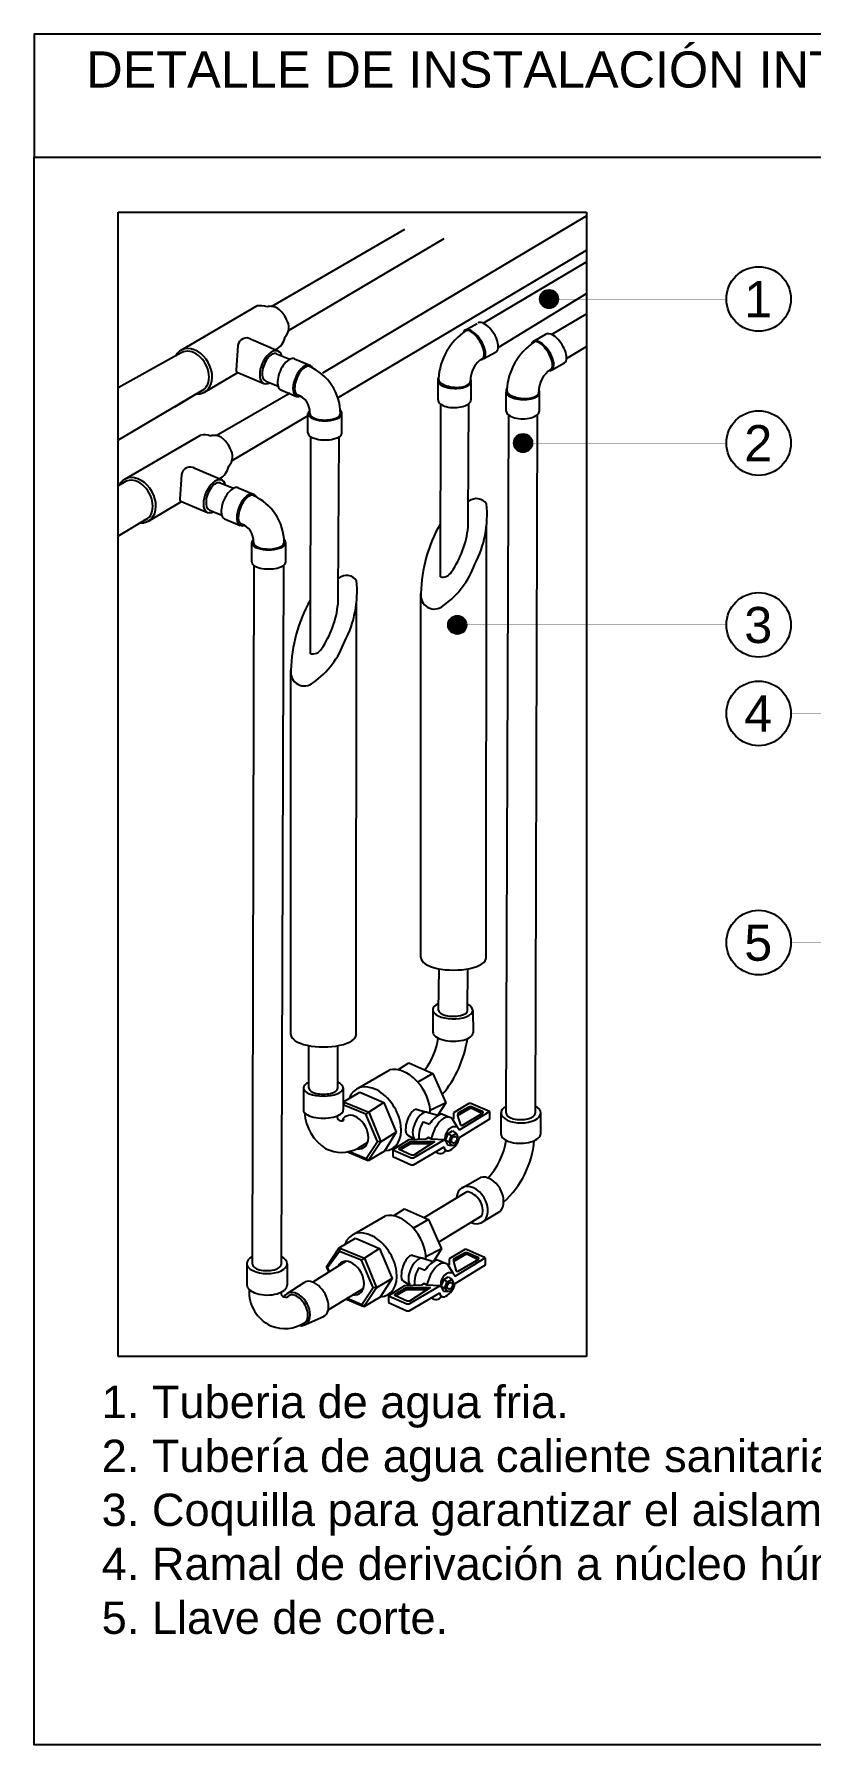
# Model space of a CAD drawing. Header units: millimetres. Extents: x 441156 to 441876, y 4514765 to 4515211.
# Drawn here: x 441388.42 to 441391.19, y 4515063.73 to 4515069.83 of the extents above; entities that cross this region are included whole.
import ezdxf

# ---------------------------------------------------------------- set-up
doc = ezdxf.new("R2010")
doc.units = ezdxf.units.MM
doc.linetypes.add('CONTINUA', pattern=[0])
for name, color, linetype in [('01_textos', 7, 'Continuous'), ('CALEFAC_NOTAS', 7, 'Continuous'), ('INGIN FONTANERIA TEXTO', 7, 'Continuous'), ('INGIN SANEAMIENTO TEXTO', 7, 'Continuous')]:
    doc.layers.add(name, color=color, linetype=linetype)
doc.styles.add('Estilo1', font='swissel.ttf')

msp = doc.modelspace()

# ---------------------------------------------------------------- hatches: boundary and pattern name
at = {"layer": 'INGIN FONTANERIA TEXTO'}
h = msp.add_hatch(color=256, dxfattribs=at)
h.dxf.hatch_style = 1
edge = h.paths.add_edge_path()
edge.add_arc((441390.2572364, 4515068.88602679), 0.03267041, 0, 360)
h = msp.add_hatch(color=256, dxfattribs=at)
h.dxf.hatch_style = 1
edge = h.paths.add_edge_path()
edge.add_arc((441390.16445579, 4515068.37225597), 0.03267041, 0, 360)
h = msp.add_hatch(color=256, dxfattribs=at)
h.dxf.hatch_style = 1
edge = h.paths.add_edge_path()
edge.add_arc((441389.92950237, 4515067.72385662), 0.03267041, 0, 360)

# ---------------------------------------------------------------- linework, layer by layer
at = {"layer": 'CALEFAC_NOTAS', "linetype": 'CONTINUA'}
for points in [[(441388.41910522, 4515069.39194041), (441393.70981074, 4515069.39194041), (441393.70981074, 4515069.83057425), (441388.41910522, 4515069.83057425)], [(441388.41910522, 4515069.39194041), (441393.70981074, 4515069.39194041), (441393.70981074, 4515063.72944925), (441388.41910522, 4515063.72944925)]]:
    msp.add_lwpolyline(points, close=True, dxfattribs=at)
at = {"layer": 'INGIN FONTANERIA TEXTO', "color": 0}
for p, q in [((441388.71895881, 4515065.11489542), (441388.71895881, 4515069.19536375)), ((441388.71895881, 4515069.19536375), (441390.3907901, 4515069.19536375)), ((441390.3907901, 4515069.19536375), (441390.3907901, 4515065.11489542)), ((441389.57531315, 4515066.07123357), (441389.68908703, 4515066.13696983)), ((441389.71783064, 4515066.13705254), (441389.75722518, 4515066.16160924)), ((441389.75722518, 4515066.16160924), (441389.84277193, 4515066.12426685)), ((441389.84277193, 4515066.12426685), (441389.78874255, 4515066.09270558)), ((441389.84277193, 4515066.12426685), (441389.88850739, 4515066.01962542)), ((441389.52329092, 4515066.022935), (441389.58170372, 4515066.05699214)), ((441389.58170372, 4515066.05699214), (441389.66710893, 4515066.01992961)), ((441389.52251962, 4515066.02174949), (441389.52329092, 4515066.022935)), ((441389.52448384, 4515066.01030503), (441389.52251962, 4515066.00757136)), ((441389.52329092, 4515066.022935), (441389.52448384, 4515066.01030503)), ((441389.52329092, 4515066.022935), (441389.61344761, 4515065.98604282)), ((441389.60295393, 4515065.97875442), (441389.52448384, 4515066.01030503)), ((441389.66710893, 4515066.01992961), (441389.61344761, 4515065.98604282)), ((441389.66710893, 4515066.01992961), (441389.71207607, 4515065.91393757)), ((441389.78591599, 4515065.99571607), (441389.8252218, 4515065.98510591)), ((441389.88850739, 4515066.01962542), (441389.832967, 4515065.99133025)), ((441389.88850739, 4515066.01962542), (441389.85967504, 4515065.97467827)), ((441389.97148632, 4515066.01682687), (441389.91614681, 4515065.98348762)), ((441389.93098758, 4515065.97408206), (441389.9760356, 4515066.00001123)), ((441389.97290165, 4515066.00514596), (441389.93211985, 4515065.98206401)), ((441389.97791597, 4515066.01686337), (441389.97148632, 4515066.01682687)), ((441389.98032204, 4515066.00514596), (441389.97290165, 4515066.00514596)), ((441389.9760356, 4515066.00001123), (441389.9814543, 4515066.00001123)), ((441390.04516449, 4515065.98768544), (441389.97791597, 4515066.01686337)), ((441390.02166997, 4515065.98747859), (441389.98032204, 4515066.00514596)), ((441389.9814543, 4515066.00001123), (441390.01935039, 4515065.98154133)), ((441389.61344761, 4515065.98604282), (441389.60295393, 4515065.97875442)), ((441389.64498931, 4515065.88130404), (441389.60295393, 4515065.97875442)), ((441389.61344761, 4515065.98604282), (441389.65639284, 4515065.88048881)), ((441389.80912745, 4515065.95169366), (441389.83094379, 4515065.94295731)), ((441389.82118471, 4515065.98619568), (441389.85967504, 4515065.97467827)), ((441389.85967504, 4515065.97467827), (441389.86051201, 4515065.97329751)), ((441389.87479888, 4515065.98021453), (441389.90909037, 4515065.96590542)), ((441389.90909037, 4515065.96590542), (441389.92932962, 4515065.93310155)), ((441389.91614681, 4515065.98348762), (441389.91642988, 4515065.96068552)), ((441389.92932962, 4515065.93310155), (441389.93768009, 4515065.92227238)), ((441389.93211985, 4515065.98206401), (441389.93098758, 4515065.97408206)), ((441389.93098758, 4515065.97408206), (441389.94123864, 4515065.93989108)), ((441390.04516449, 4515065.96098971), (441389.93648716, 4515065.89470058)), ((441389.93768009, 4515065.92227238), (441390.04516449, 4515065.98768544)), ((441389.94123864, 4515065.93989108), (441389.94809289, 4515065.9393192)), ((441389.94809289, 4515065.9393192), (441390.02166997, 4515065.98291574)), ((441390.02166997, 4515065.98291574), (441390.02166997, 4515065.98747859)), ((441390.04516449, 4515065.98768544), (441390.04516449, 4515065.96098971)), ((441389.60428838, 4515065.82064851), (441389.64498931, 4515065.88130404)), ((441389.65639284, 4515065.88048881), (441389.61174921, 4515065.81183917)), ((441389.65639284, 4515065.88048881), (441389.64498931, 4515065.88130404)), ((441389.71207607, 4515065.91393757), (441389.65639284, 4515065.88048881)), ((441389.71207607, 4515065.91393757), (441389.66971719, 4515065.84711306)), ((441389.75678036, 4515065.88742435), (441389.69986377, 4515065.85176109)), ((441389.72172055, 4515065.85636044), (441389.76359418, 4515065.88103636)), ((441389.73057649, 4515065.85488817), (441389.76387724, 4515065.87416166)), ((441389.7535251, 4515065.90336392), (441389.77786373, 4515065.88822264)), ((441389.81719484, 4515065.88971186), (441389.75678036, 4515065.88742435)), ((441389.76359418, 4515065.88103636), (441389.84986881, 4515065.88103636)), ((441389.76387724, 4515065.87416166), (441389.83981593, 4515065.87460176)), ((441389.77333975, 4515065.82306987), (441389.88327066, 4515065.88693765)), ((441389.84986881, 4515065.88103636), (441389.77422939, 4515065.83262144)), ((441389.82675845, 4515065.89527246), (441389.81719484, 4515065.88971186)), ((441389.83634227, 4515065.88971186), (441389.82675845, 4515065.89527246)), ((441389.88327066, 4515065.88693765), (441389.83634227, 4515065.88971186)), ((441389.89576602, 4515065.90907053), (441389.88664472, 4515065.88552119)), ((441389.88664472, 4515065.88552119), (441389.90065903, 4515065.88040364)), ((441389.88674932, 4515065.88579125), (441389.89534142, 4515065.86872273)), ((441389.89576602, 4515065.90907053), (441389.91212322, 4515065.91882895)), ((441389.90900949, 4515065.90175779), (441389.89576602, 4515065.90907053)), ((441389.90065903, 4515065.88040364), (441389.90900949, 4515065.90175779)), ((441389.90852423, 4515065.8665934), (441389.90065903, 4515065.88040364)), ((441389.90900949, 4515065.90175779), (441389.92613502, 4515065.9099831)), ((441389.91212322, 4515065.91882895), (441389.92613502, 4515065.9099831)), ((441389.93269996, 4515065.8820808), (441389.91893704, 4515065.8665934)), ((441389.92613502, 4515065.9099831), (441389.93064817, 4515065.90058647)), ((441389.93064817, 4515065.90058647), (441389.93269996, 4515065.8820808)), ((441389.61174921, 4515065.81183917), (441389.53484046, 4515065.84388226)), ((441389.54475914, 4515065.84573641), (441389.60428838, 4515065.82064851)), ((441389.61174921, 4515065.81183917), (441389.60428838, 4515065.82064851)), ((441389.66971719, 4515065.84711306), (441389.61174921, 4515065.81183917)), ((441389.69986377, 4515065.85176109), (441389.69976268, 4515065.82788824)), ((441389.69976268, 4515065.82788824), (441389.76515104, 4515065.79832095)), ((441389.69986377, 4515065.85176109), (441389.76500951, 4515065.82306987)), ((441389.72172055, 4515065.85229646), (441389.72172055, 4515065.85636044)), ((441389.76672813, 4515065.83262144), (441389.72172055, 4515065.85229646)), ((441389.7294939, 4515065.84889835), (441389.73057649, 4515065.85488817)), ((441389.76500951, 4515065.82306987), (441389.77333975, 4515065.82306987)), ((441389.77422939, 4515065.83262144), (441389.76672813, 4515065.83262144)), ((441389.7737037, 4515065.79832095), (441389.88230014, 4515065.86250509)), ((441389.89534142, 4515065.86872273), (441389.90852423, 4515065.8665934)), ((441389.91893704, 4515065.8665934), (441389.90852423, 4515065.8665934)), ((441389.76515104, 4515065.79832095), (441389.7737037, 4515065.79832095)), ((441389.70242513, 4515065.61614976), (441389.74181967, 4515065.64070645)), ((441389.74181967, 4515065.64070645), (441389.82736642, 4515065.60336406)), ((441389.55990764, 4515065.55033078), (441389.67368152, 4515065.61606705)), ((441389.82736642, 4515065.60336406), (441389.77333704, 4515065.57180279)), ((441389.82736642, 4515065.60336406), (441389.87310188, 4515065.49872263)), ((441389.50788541, 4515065.50203222), (441389.56629821, 4515065.53608936)), ((441389.56629821, 4515065.53608936), (441389.65170342, 4515065.49902682)), ((441389.46322156, 4515065.43338257), (441389.50788541, 4515065.50203222)), ((441389.50907834, 4515065.48940224), (441389.46671945, 4515065.43045018)), ((441389.50788541, 4515065.50203222), (441389.50907834, 4515065.48940224)), ((441389.50788541, 4515065.50203222), (441389.5980421, 4515065.46514003)), ((441389.58754842, 4515065.45785164), (441389.50907834, 4515065.48940224)), ((441389.5980421, 4515065.46514003), (441389.58754842, 4515065.45785164)), ((441389.6295838, 4515065.36040126), (441389.58754842, 4515065.45785164)), ((441389.65170342, 4515065.49902682), (441389.5980421, 4515065.46514003)), ((441389.5980421, 4515065.46514003), (441389.64098733, 4515065.35958603)), ((441389.65170342, 4515065.49902682), (441389.69667056, 4515065.39303478)), ((441389.77051048, 4515065.47481328), (441389.80981629, 4515065.46420313)), ((441389.8057792, 4515065.46529289), (441389.84426953, 4515065.45377549)), ((441389.87310188, 4515065.49872263), (441389.81756149, 4515065.47042747)), ((441389.87310188, 4515065.49872263), (441389.84426953, 4515065.45377549)), ((441389.84426953, 4515065.45377549), (441389.8451065, 4515065.45239473)), ((441389.85939337, 4515065.45931175), (441389.89368486, 4515065.44500264)), ((441389.89368486, 4515065.44500264), (441389.91392411, 4515065.41219877)), ((441389.95608081, 4515065.49592408), (441389.9007413, 4515065.46258483)), ((441389.9007413, 4515065.46258483), (441389.90102437, 4515065.43978274)), ((441389.91558208, 4515065.45317927), (441389.96063009, 4515065.47910845)), ((441389.91671434, 4515065.46116123), (441389.91558208, 4515065.45317927)), ((441389.91558208, 4515065.45317927), (441389.92583313, 4515065.41898829)), ((441389.95749614, 4515065.48424318), (441389.91671434, 4515065.46116123)), ((441389.92227458, 4515065.4013696), (441390.02975898, 4515065.46678266)), ((441389.93268738, 4515065.41841642), (441390.00626446, 4515065.46201296)), ((441389.96251046, 4515065.49596058), (441389.95608081, 4515065.49592408)), ((441389.96491653, 4515065.48424318), (441389.95749614, 4515065.48424318)), ((441389.96063009, 4515065.47910845), (441389.96604879, 4515065.47910845)), ((441390.02975898, 4515065.46678266), (441389.96251046, 4515065.49596058)), ((441390.00626446, 4515065.46657581), (441389.96491653, 4515065.48424318)), ((441389.96604879, 4515065.47910845), (441390.00394489, 4515065.46063854)), ((441390.00626446, 4515065.46201296), (441390.00626446, 4515065.46657581)), ((441390.02975898, 4515065.46678266), (441390.02975898, 4515065.44008693)), ((441389.46322156, 4515065.43338257), (441389.47067963, 4515065.4150915)), ((441389.46671945, 4515065.43045018), (441389.47246634, 4515065.41620288)), ((441389.69667056, 4515065.39303478), (441389.64098733, 4515065.35958603)), ((441389.69667056, 4515065.39303478), (441389.65431168, 4515065.32621028)), ((441389.73811959, 4515065.38246113), (441389.76245822, 4515065.36731986)), ((441389.79372194, 4515065.43079087), (441389.81553828, 4515065.42205453)), ((441389.88036051, 4515065.38816774), (441389.87123921, 4515065.36461841)), ((441389.88036051, 4515065.38816774), (441389.89671771, 4515065.39792616)), ((441389.89360398, 4515065.38085501), (441389.88036051, 4515065.38816774)), ((441389.88525352, 4515065.35950086), (441389.89360398, 4515065.38085501)), ((441389.89360398, 4515065.38085501), (441389.91072951, 4515065.38908031)), ((441389.89671771, 4515065.39792616), (441389.91072951, 4515065.38908031)), ((441389.91072951, 4515065.38908031), (441389.91524266, 4515065.37968369)), ((441389.91392411, 4515065.41219877), (441389.92227458, 4515065.4013696)), ((441390.02975898, 4515065.44008693), (441389.92108165, 4515065.3737978)), ((441389.92583313, 4515065.41898829), (441389.93268738, 4515065.41841642)), ((441389.53639425, 4515065.32186644), (441389.58888287, 4515065.29974573)), ((441389.58888287, 4515065.29974573), (441389.6295838, 4515065.36040126)), ((441389.64098733, 4515065.35958603), (441389.5963437, 4515065.29093638)), ((441389.65431168, 4515065.32621028), (441389.5963437, 4515065.29093638)), ((441389.64098733, 4515065.35958603), (441389.6295838, 4515065.36040126)), ((441389.68445826, 4515065.33085831), (441389.68435717, 4515065.30698546)), ((441389.74137485, 4515065.36652157), (441389.68445826, 4515065.33085831)), ((441389.68445826, 4515065.33085831), (441389.749604, 4515065.30216708)), ((441389.70631504, 4515065.33545766), (441389.74818867, 4515065.36013357)), ((441389.70631504, 4515065.33139368), (441389.70631504, 4515065.33545766)), ((441389.75132262, 4515065.31171866), (441389.70631504, 4515065.33139368)), ((441389.71408839, 4515065.32799557), (441389.71517098, 4515065.33398538)), ((441389.71517098, 4515065.33398538), (441389.74847173, 4515065.35325887)), ((441389.80178934, 4515065.36880908), (441389.74137485, 4515065.36652157)), ((441389.74818867, 4515065.36013357), (441389.8344633, 4515065.36013357)), ((441389.74847173, 4515065.35325887), (441389.82441042, 4515065.35369898)), ((441389.75793424, 4515065.30216708), (441389.86786515, 4515065.36603486)), ((441389.75829819, 4515065.27741817), (441389.86689463, 4515065.3416023)), ((441389.8344633, 4515065.36013357), (441389.75882388, 4515065.31171866)), ((441389.81135294, 4515065.37436967), (441389.80178934, 4515065.36880908)), ((441389.82093676, 4515065.36880908), (441389.81135294, 4515065.37436967)), ((441389.86786515, 4515065.36603486), (441389.82093676, 4515065.36880908)), ((441389.87123921, 4515065.36461841), (441389.88525352, 4515065.35950086)), ((441389.87134381, 4515065.36488847), (441389.87993591, 4515065.34781995)), ((441389.87993591, 4515065.34781995), (441389.89311873, 4515065.34569062)), ((441389.89311873, 4515065.34569062), (441389.88525352, 4515065.35950086)), ((441389.90353153, 4515065.34569062), (441389.89311873, 4515065.34569062)), ((441389.91729445, 4515065.36117802), (441389.90353153, 4515065.34569062)), ((441389.91524266, 4515065.37968369), (441389.91729445, 4515065.36117802)), ((441389.5963437, 4515065.29093638), (441389.53057984, 4515065.31833609)), ((441389.5963437, 4515065.29093638), (441389.58888287, 4515065.29974573)), ((441389.68435717, 4515065.30698546), (441389.74974553, 4515065.27741817)), ((441389.749604, 4515065.30216708), (441389.75793424, 4515065.30216708)), ((441389.74974553, 4515065.27741817), (441389.75829819, 4515065.27741817)), ((441389.75882388, 4515065.31171866), (441389.75132262, 4515065.31171866)), ((441390.3907901, 4515065.11489542), (441388.71895881, 4515065.11489542))]:
    msp.add_line(p, q, dxfattribs=at)
at = {"layer": 'INGIN FONTANERIA TEXTO', "color": 150}
for p, q in [((441389.98561068, 4515068.94139266), (441390.3907901, 4515069.18260191)), ((441389.50682488, 4515068.53616871), (441390.3907901, 4515069.06085995)), ((441389.44964622, 4515068.62232516), (441389.98561068, 4515068.94139266)), ((441390.2662599, 4515068.75971391), (441390.3907901, 4515068.83357208)), ((441390.2005694, 4515068.73468592), (441390.2462914, 4515068.76017041)), ((441390.31988485, 4515068.6736271), (441390.3907901, 4515068.71688471)), ((441390.26646324, 4515068.63249018), (441390.31218524, 4515068.65797467)), ((441390.10471095, 4515068.48608952), (441390.10471095, 4515068.55377792)), ((441389.06891807, 4515068.39940202), (441389.33273822, 4515068.55193618)), ((441390.22279012, 4515068.48728194), (441390.22279012, 4515068.55078469)), ((441389.12538031, 4515068.3103907), (441389.39732, 4515068.47089338)), ((441390.10382131, 4515065.98311512), (441390.11400612, 4515068.47133979)), ((441390.21485743, 4515068.47318612), (441390.20784826, 4515065.98260408)), ((441388.74235509, 4515068.24323335), (441389.01284238, 4515068.40096731)), ((441388.94547461, 4515068.26022511), (441388.93905898, 4515068.1724457)), ((441389.08971215, 4515068.23973048), (441388.99321746, 4515068.28181822)), ((441388.74492311, 4515068.23471489), (441388.71895881, 4515068.22028532)), ((441389.08330008, 4515068.23011944), (441389.13131842, 4515068.2112536)), ((441389.14752388, 4515068.21246666), (441389.20260807, 4515068.18963362)), ((441388.82672462, 4515068.09374014), (441388.94504245, 4515068.16340128)), ((441388.94504245, 4515068.16340128), (441389.03788095, 4515068.12493178)), ((441389.0448274, 4515068.13294098), (441389.08863203, 4515068.1154048)), ((441388.81782861, 4515068.09909876), (441388.71895881, 4515068.04058291)), ((441389.09909704, 4515068.10157045), (441389.15418123, 4515068.07873742)), ((441389.19570757, 4515067.94882916), (441389.19570757, 4515068.01719428)), ((441389.31711165, 4515067.94882916), (441389.31711165, 4515068.01719428)), ((441389.19831174, 4515065.44339652), (441389.20469249, 4515067.93540025)), ((441389.30886277, 4515067.93591999), (441389.30114576, 4515065.44301932)), ((441390.08637228, 4515065.9057413), (441390.08588702, 4515065.98363833)), ((441390.22746072, 4515065.90974444), (441390.22746072, 4515065.98311512)), ((441389.94686093, 4515065.71613346), (441390.01199187, 4515065.75323927)), ((441389.81197723, 4515065.61008167), (441389.96483565, 4515065.7028586)), ((441390.02247926, 4515065.59533413), (441390.08204891, 4515065.63178239)), ((441389.86311878, 4515065.52156368), (441390.01871938, 4515065.61700395)), ((441389.17835555, 4515065.44648709), (441389.17835555, 4515065.37015968)), ((441389.32207246, 4515065.44519732), (441389.32207246, 4515065.36886991)), ((441389.53302304, 4515065.45387089), (441389.41344803, 4515065.3794918)), ((441389.32224831, 4515065.33895252), (441389.38327549, 4515065.37875001)), ((441389.59427282, 4515065.35708672), (441389.46932724, 4515065.28107018)), ((441389.38766914, 4515065.22839213), (441389.45466891, 4515065.25809601))]:
    msp.add_line(p, q, dxfattribs=at)
at = {"layer": 'INGIN FONTANERIA TEXTO', "color": 10}
for p, q in [((441389.26629832, 4515068.85999313), (441389.74184456, 4515069.13494198)), ((441389.32711537, 4515068.77349966), (441389.88317411, 4515069.10169344)), ((441390.02237274, 4515068.7996888), (441390.3907901, 4515069.01819508)), ((441388.94333361, 4515068.70347652), (441389.2138209, 4515068.86121048)), ((441390.07605679, 4515068.71366282), (441390.3907901, 4515068.90567415)), ((441389.95522344, 4515068.77379561), (441390.00094544, 4515068.79928009)), ((441389.29069067, 4515068.69997365), (441389.19419599, 4515068.74206138)), ((441388.91993733, 4515068.68052849), (441388.71895881, 4515068.56883537)), ((441388.94590164, 4515068.69495806), (441388.91993733, 4515068.68052849)), ((441389.14645313, 4515068.72046827), (441389.14003751, 4515068.63268886)), ((441389.2842786, 4515068.69036261), (441389.33229695, 4515068.67149677)), ((441390.02262849, 4515068.67244218), (441390.06835049, 4515068.69792666)), ((441389.02770315, 4515068.55398331), (441389.14602097, 4515068.62364444)), ((441389.14602097, 4515068.62364444), (441389.23885948, 4515068.58517494)), ((441389.3485024, 4515068.67270983), (441389.40358659, 4515068.64987679)), ((441389.01880714, 4515068.55934193), (441388.91993733, 4515068.50082608)), ((441389.24580593, 4515068.59318415), (441389.28961056, 4515068.57564796)), ((441389.30007557, 4515068.56181362), (441389.35515976, 4515068.53898058)), ((441389.86087619, 4515068.52604151), (441389.86087619, 4515068.59372992)), ((441389.97895537, 4515068.52723394), (441389.97895537, 4515068.59073669)), ((441388.99284283, 4515068.54491235), (441388.71895881, 4515068.38281477)), ((441389.86934114, 4515067.89490193), (441389.87041275, 4515068.51009621)), ((441389.96809091, 4515068.10562057), (441389.97102268, 4515068.51313811)), ((441389.3966861, 4515068.40907233), (441389.3966861, 4515068.47743744)), ((441389.51809017, 4515068.40907233), (441389.51809017, 4515068.47743744)), ((441389.4051135, 4515067.62075194), (441389.40646237, 4515068.3951139)), ((441389.50386328, 4515067.83147059), (441389.5079164, 4515068.39485833)), ((441389.96809091, 4515068.07264635), (441389.96809091, 4515068.10562057)), ((441390.0329738, 4515066.53731318), (441390.03407143, 4515068.07844662)), ((441389.50386328, 4515067.79849637), (441389.50386328, 4515067.83147059)), ((441389.79972699, 4515066.53731318), (441389.79992918, 4515067.83609588)), ((441389.56874617, 4515066.2631632), (441389.5698438, 4515067.80429664)), ((441389.33549936, 4515066.2631632), (441389.33570155, 4515067.56194589)), ((441389.86291148, 4515066.34873959), (441389.8647312, 4515066.4970749)), ((441389.9666958, 4515066.34873959), (441389.96695865, 4515066.49780496)), ((441389.84182936, 4515066.35121249), (441389.84287442, 4515066.27159695)), ((441389.98481839, 4515066.34868163), (441389.98586345, 4515066.26906609)), ((441389.39997641, 4515066.07123294), (441389.39997641, 4515066.22173409)), ((441389.50272956, 4515066.07123294), (441389.50272956, 4515066.22282918)), ((441389.38013716, 4515066.07196903), (441389.38012132, 4515065.99329941)), ((441389.52251962, 4515066.07229755), (441389.52250378, 4515065.99362794)), ((441389.60967833, 4515065.8779895), (441389.57424538, 4515065.8564322))]:
    msp.add_line(p, q, dxfattribs=at)
at = {"layer": 'INGIN FONTANERIA TEXTO', "const_width": 0.00104436}
for points in [[(441390.2572364, 4515068.88602679), (441390.89051432, 4515068.88602679)], [(441390.16445579, 4515068.37225597), (441390.89051432, 4515068.37225597)], [(441389.92950237, 4515067.72385662), (441390.89051432, 4515067.72385662)], [(441392.57522995, 4515067.40802868), (441391.12069159, 4515067.40802868)], [(441392.57304052, 4515066.59071977), (441391.12069159, 4515066.59071977)]]:
    msp.add_lwpolyline(points, dxfattribs=at)
at = {"layer": 'INGIN FONTANERIA TEXTO'}
for centre, radius in [((441391.00560296, 4515068.88602679), 0.11508863), ((441390.2572364, 4515068.88602679), 0.03267041), ((441391.00560296, 4515068.37225597), 0.11508863), ((441390.16445579, 4515068.37225597), 0.03267041), ((441391.00560296, 4515067.72385662), 0.11508863), ((441389.92950237, 4515067.72385662), 0.03267041), ((441391.00560296, 4515067.40802868), 0.11508863), ((441391.00560296, 4515066.59071977), 0.11508863)]:
    msp.add_circle(centre, radius, dxfattribs=at)
at = {"layer": 'INGIN FONTANERIA TEXTO', "color": 10}
for centre, radius, start, end in [((441389.22528082, 4515068.79569621), 0.06650902, 68.608119274, 99.921931763), ((441389.26390585, 4515068.81647175), 0.04358709, 54.955788833, 109.244365105), ((441389.23535723, 4515068.77829932), 0.09124365, 22.611322835, 54.042667126), ((441389.27811784, 4515068.78490168), 0.0503067, 317.086535663, 34.478951918), ((441389.17712614, 4515068.71622639), 0.03096493, 56.546222327, 172.126299836), ((441389.25162215, 4515068.76192672), 0.06433577, 296.651849971, 349.903461209), ((441390.08401128, 4515068.58869848), 0.22179182, 123.967555919, 176.65674914), ((441390.07139003, 4515068.59585975), 0.09458069, 122.634912191, 181.732749014), ((441389.14702502, 4515068.63081012), 0.00723568, 164.950671476, 262.023675466), ((441389.32794794, 4515068.4761942), 0.18472056, 0.486525397, 66.272113644), ((441389.88173074, 4515068.5976418), 0.02121827, 151.791804149, 190.624055313), ((441389.966167, 4515068.59408109), 0.01321845, 345.344275758, 35.051253426), ((441389.33851514, 4515068.48272545), 0.06476469, 355.282373244, 73.377002267), ((441389.99850782, 4515068.13074958), 0.04335709, 34.76332211, 128.652703889), ((441389.65528391, 4515068.11722874), 0.3807677, 332.274223794, 5.764237679), ((441390.3366173, 4515067.82165481), 0.53688237, 150.648792666, 178.458671669), ((441389.63354641, 4515068.10582386), 0.33618562, 324.890957215, 354.336371665), ((441389.53428018, 4515067.8565996), 0.04335709, 34.76332211, 128.652703889), ((441389.87676478, 4515067.93089839), 0.03675399, 258.347121527, 329.910963755), ((441389.69767068, 4515068.04795544), 0.31378856, 305.52421567, 339.892475006), ((441389.19105627, 4515067.84307876), 0.3807677, 332.274223794, 5.764237679), ((441389.84776411, 4515067.82868553), 0.04840551, 171.19402097, 311.750183885), ((441389.87238966, 4515067.54750483), 0.53688237, 150.648792666, 178.458671669), ((441389.16931878, 4515067.83167388), 0.33618562, 324.890957215, 354.336371665), ((441389.41253714, 4515067.65674841), 0.03675399, 258.347121527, 329.910963755), ((441389.23344304, 4515067.77380546), 0.31378856, 305.52421567, 339.892475006), ((441389.38353648, 4515067.55453554), 0.04840551, 171.19402097, 311.750183885), ((441389.62738293, 4515066.28051557), 0.23590889, 322.428042039, 352.607592753), ((441389.57114366, 4515066.30578432), 0.39881224, 319.827890296, 351.652283791), ((441389.54893515, 4515065.99447726), 0.16474312, 183.902001654, 237.513532591), ((441389.515237, 4515065.96963275), 0.0147292, 167.640521267, 323.211097596), ((441389.51642918, 4515065.96982859), 0.12728494, 243.910024208, 297.015178638)]:
    msp.add_arc(centre, radius, start, end, dxfattribs=at)
at = {"layer": 'INGIN FONTANERIA TEXTO', "color": 150}
for centre, radius, start, end in [((441390.32784604, 4515068.54874649), 0.22179182, 123.967555919, 176.65674914), ((441390.31522479, 4515068.55590776), 0.09458069, 122.634912191, 181.732749014), ((441390.1255655, 4515068.55768981), 0.02121827, 151.791804149, 190.624055313), ((441390.21000176, 4515068.5541291), 0.01321845, 345.344275758, 35.051253426), ((441389.02430229, 4515068.33545304), 0.06650902, 68.608119274, 99.921931763), ((441389.06292732, 4515068.35622858), 0.04358709, 54.955788833, 109.244365105), ((441389.03437871, 4515068.31805615), 0.09124365, 22.611322835, 54.042667126), ((441389.07713931, 4515068.32465851), 0.0503067, 317.086535663, 34.478951918), ((441388.97614761, 4515068.25598323), 0.03096493, 56.546222327, 172.126299836), ((441389.05064362, 4515068.30168356), 0.06433577, 296.651849971, 349.903461209), ((441388.9460465, 4515068.17056695), 0.00723568, 164.950671476, 262.023675466), ((441389.12696941, 4515068.01595103), 0.18472056, 0.486525397, 66.272113644), ((441389.13753662, 4515068.02248228), 0.06476469, 355.282373244, 73.377002267), ((441389.85373113, 4515065.92223246), 0.25276917, 317.364818396, 351.549181373), ((441389.87356332, 4515065.91231537), 0.33192326, 311.834733187, 355.212690652), ((441389.94951502, 4515065.63340666), 0.07112168, 346.665901919, 77.560162606), ((441389.31980738, 4515065.34524462), 0.1334228, 176.564946161, 245.352339455), ((441389.31697705, 4515065.34303785), 0.01737456, 179.69739576, 319.150221772), ((441389.31411272, 4515065.34212253), 0.12826879, 247.082970951, 303.113218896)]:
    msp.add_arc(centre, radius, start, end, dxfattribs=at)
at = {"layer": 'INGIN FONTANERIA TEXTO', "color": 0}
for centre, radius, start, end in [((441389.8697268, 4515065.90379578), 0.07724304, 141.677068882, 191.170445829), ((441389.90432045, 4515065.90102569), 0.08451269, 110.445435736, 150.253882314), ((441389.97194929, 4515065.86236648), 0.13833666, 135.07042378, 168.59910472), ((441389.89672643, 4515065.93189568), 0.03618742, 70.021709545, 128.883166873), ((441389.9212319, 4515065.90379408), 0.03040561, 74.554396507, 154.427742127), ((441389.9230557, 4515065.89373295), 0.0373255, 141.597968917, 197.696455269), ((441389.87387265, 4515065.90661309), 0.06373763, 298.533822004, 349.228118395), ((441389.8689904, 4515065.86368774), 0.02495177, 228.777092207, 325.007755581), ((441389.89592591, 4515065.8614075), 0.0136699, 175.394628947, 307.876359034), ((441389.88891494, 4515065.38012291), 0.08451269, 110.445435736, 150.253882314), ((441389.88132092, 4515065.4109929), 0.03618742, 70.021709545, 128.883166873), ((441389.85432129, 4515065.382893), 0.07724304, 141.677068882, 191.170445829), ((441389.95654378, 4515065.3414637), 0.13833666, 135.07042378, 168.59910472), ((441389.90765019, 4515065.37283016), 0.0373255, 141.597968917, 197.696455269), ((441389.90582639, 4515065.3828913), 0.03040561, 74.554396507, 154.427742127), ((441389.85358489, 4515065.34278496), 0.02495177, 228.777092207, 325.007755581), ((441389.8805204, 4515065.34050472), 0.0136699, 175.394628947, 307.876359034), ((441389.85846714, 4515065.38571031), 0.06373763, 298.533822004, 349.228118395)]:
    msp.add_arc(centre, radius, start, end, dxfattribs=at)
at = {"layer": 'INGIN FONTANERIA TEXTO', "color": 10}
for centre, major_axis, ratio, start_param, end_param in [((441390.03540357, 4515068.74902453), (-0.03294692, 0.05109787), 0.47014816, 3.0811548711, 6.2831853072), ((441389.98968157, 4515068.72354005), (-0.03294692, 0.05109787), 0.47014816, 2.8067619661, 6.6508973377), ((441389.99023759, 4515068.72407542), (-0.03014658, 0.04856701), 0.4016729967, 3.1415923151, 6.2831853085), ((441390.03540357, 4515068.74902453), (-0.03294692, 0.05109787), 0.47014816, 1.4960764043, 1.5584569514), ((441388.98551838, 4515068.62872991), (-0.04218477, 0.0747466), 0.7366629267, 2.6907252794, 6.7323481373), ((441388.98235439, 4515068.62714999), (-0.03645275, 0.06780807), 0.7232337924, 3.1415926536, 6.3034091405), ((441389.26477508, 4515068.6425743), (0.0259156, 0.05739935), 0.5438159957, 5.7012270883, 10.0208201208), ((441389.26504226, 4515068.64177338), (0.01923634, 0.04858923), 0.519613651, 0, 3.1415926536), ((441389.32428899, 4515068.61726172), (0.02421342, 0.0554481), 0.489415508, 0, 3.1599705233), ((441389.37937318, 4515068.59442868), (0.02421342, 0.0554481), 0.489415508, 5.8701374536, 9.8845150852), ((441389.38075646, 4515068.59469308), (0.02152182, 0.05060667), 0.4681277046, 0, 3.2019887862), ((441389.91991578, 4515068.5922333), (-0.05903959, 0.00149662), 0.4234742666, 0, 3.1415926536), ((441389.91973915, 4515068.59755823), (0.05711343, -0.00455837), 0.4574920725, 3.1415926536, 6.3725796097), ((441389.37966042, 4515068.59504161), (0.02261785, 0.05025814), 0.4241529308, 3.1415926536, 3.2394989137), ((441389.91991578, 4515068.52663772), (-0.05903959, -0.00059621), 0.4702347687, 6.2736880225, 9.4247779608), ((441389.45738813, 4515068.47743744), (-0.06070204, 0), 0.4225359051, 5.8233185749, 9.8664649156), ((441389.45786113, 4515068.4775808), (-0.05480071, -0.00018193), 0.4209567559, 6.2204065885, 9.4247779608), ((441389.45738813, 4515068.40907233), (-0.06070204, 0), 0.4225359051, 0, 3.1415926536), ((441389.9163504, 4515066.53731318), (-0.11662341, 0), 0.3838730199, 6.283125547, 9.4247779608), ((441389.91332387, 4515066.34994706), (-0.07149452, 0.00126543), 0.4364058312, 5.4968442221, 10.1597329544), ((441389.91480364, 4515066.34873959), (-0.05189216, 0), 0.4061295348, 6.2732209475, 9.4247779608), ((441389.45212276, 4515066.2631632), (-0.11662341, 0), 0.3838730199, 6.283125547, 9.4247779608), ((441389.91436893, 4515066.27033152), (-0.07149452, 0.00126543), 0.4364058312, 0, 3.1685026259), ((441389.45132839, 4515066.07213329), (-0.07119123, -0.00016426), 0.4062856019, 5.5171639103, 10.1879264055), ((441389.45135298, 4515066.07123294), (-0.05137657, 0), 0.4146942519, 0, 3.1415926536), ((441389.45131255, 4515065.99346367), (-0.07119123, -0.00016426), 0.4062856019, 6.2811467636, 9.4247779608)]:
    msp.add_ellipse(centre, major_axis=major_axis, ratio=ratio, start_param=start_param, end_param=end_param, dxfattribs=at)
at = {"layer": 'INGIN FONTANERIA TEXTO', "color": 150}
for centre, major_axis, ratio, start_param, end_param in [((441390.23351632, 4515068.68358805), (-0.03294692, 0.05109787), 0.47014816, 2.8067619661, 6.6508973377), ((441390.23407235, 4515068.68412343), (-0.03014658, 0.04856701), 0.4016729967, 3.1415923151, 6.2831853085), ((441390.27923832, 4515068.70907254), (-0.03294692, 0.05109787), 0.47014816, 3.0811548711, 6.2831853072), ((441390.27923832, 4515068.70907254), (-0.03294692, 0.05109787), 0.47014816, 1.4960764043, 1.5584569514), ((441390.16375054, 4515068.55228131), (-0.05903959, 0.00149662), 0.4234742666, 0, 3.1415926536), ((441390.16357391, 4515068.55760624), (0.05711343, -0.00455837), 0.4574920725, 3.1415926536, 6.3725796097), ((441390.16375054, 4515068.48668573), (-0.05903959, -0.00059621), 0.4702347687, 6.2736880225, 9.4247779608), ((441388.78453986, 4515068.16848675), (-0.04218477, 0.0747466), 0.7366629267, 2.6907252794, 6.7323481373), ((441388.78137586, 4515068.16690683), (-0.03645275, 0.06780807), 0.7232337924, 3.1415926536, 6.3034091405), ((441389.06379655, 4515068.18233113), (0.0259156, 0.05739935), 0.5438159957, 5.7012270883, 10.0208201208), ((441389.06406374, 4515068.18153021), (0.01923634, 0.04858923), 0.519613651, 0, 3.1415926536), ((441389.12331046, 4515068.15701856), (0.02421342, 0.0554481), 0.489415508, 0, 3.1599705233), ((441389.17839465, 4515068.13418552), (0.02421342, 0.0554481), 0.489415508, 5.8701374536, 9.8845150852), ((441389.17977793, 4515068.13444991), (0.02152182, 0.05060667), 0.4681277046, 0, 3.2019887862), ((441389.1786819, 4515068.13479845), (0.02261785, 0.05025814), 0.4241529308, 3.1415926536, 3.2394989137), ((441389.25640961, 4515068.01719428), (-0.06070204, 0), 0.4225359051, 5.8233185749, 9.8664649156), ((441389.2568826, 4515068.01733763), (-0.05480071, -0.00018193), 0.4209567559, 6.2204065885, 9.4247779608), ((441389.25640961, 4515067.94882916), (-0.06070204, 0), 0.4225359051, 0, 3.1415926536), ((441390.15667387, 4515065.98337673), (-0.07078685, 0.0002616), 0.5103306938, 5.5551488595, 10.1879478034), ((441390.15583478, 4515065.9828596), (-0.05201347, 0.00025552), 0.4524849092, 0, 3.1434915222), ((441390.1569165, 4515065.90774287), (-0.07054422, -0.00200157), 0.4626499379, 6.2626999673, 9.4247779608), ((441390.03891712, 4515065.6878863), (-0.03592923, 0.06166544), 0.6983264008, 3.3236422763, 6.088613228), ((441389.98279015, 4515065.65446802), (-0.03592923, 0.06166544), 0.6983264008, 2.3772029824, 7.076715102), ((441389.250214, 4515065.4458422), (-0.07185846, 0.00064488), 0.4990888864, 5.5225348811, 10.2106024489), ((441389.24972875, 4515065.44320792), (-0.05141701, 0.0001886), 0.4343773618, 0, 3.1418412938), ((441389.4189722, 4515065.31842301), (-0.03569671, 0.060327), 0.6128800385, 2.997762995, 6.3366006946), ((441389.250214, 4515065.3695148), (-0.07185846, 0.00064488), 0.4990888864, 0, 3.1505505945), ((441389.35495873, 4515065.28367232), (-0.03271041, 0.0552802), 0.6688329449, 2.6374256201, 6.6656487975), ((441389.35715249, 4515065.28317953), (-0.02703285, 0.048494), 0.5872703973, 3.1415926536, 6.477566702)]:
    msp.add_ellipse(centre, major_axis=major_axis, ratio=ratio, start_param=start_param, end_param=end_param, dxfattribs=at)
at = {"layer": 'INGIN FONTANERIA TEXTO', "color": 0}
for centre, major_axis, ratio, start_param, end_param in [((441389.73776571, 4515066.02458447), (-0.06535804, 0.10534715), 0.660068223, 3.946017935, 6.0705049705), ((441389.63416201, 4515065.96243766), (-0.06535804, 0.10534715), 0.660068223, 2.779903047, 6.7762030955), ((441389.76972055, 4515065.94953999), (-0.01619545, -0.04617607), 0.4032257294, 3.1415926536, 6.2831853072), ((441389.8034459, 4515065.93548032), (0.0217759, 0.04962559), 0.5041141883, 6.2554852814, 9.2653473763), ((441389.56307188, 4515065.91488664), (-0.03163268, 0.05598317), 0.6749068266, 2.6420898798, 6.7353905116), ((441389.6187565, 4515065.44153487), (-0.06535804, 0.10534715), 0.660068223, 2.779903047, 6.7762030955), ((441389.7223602, 4515065.50368169), (-0.06535804, 0.10534715), 0.660068223, 3.946017935, 6.0705049705), ((441389.54766637, 4515065.39398386), (-0.03163268, 0.05598317), 0.6749068266, 2.6420898798, 6.7353905116), ((441389.75431504, 4515065.42863721), (-0.01619545, -0.04617607), 0.4032257294, 3.1415926536, 6.2831853072), ((441389.78804039, 4515065.41457754), (0.0217759, 0.04962559), 0.5041141883, 6.2554852814, 9.2653473763)]:
    msp.add_ellipse(centre, major_axis=major_axis, ratio=ratio, start_param=start_param, end_param=end_param, dxfattribs=at)
for centre in [(441389.91856299, 4515065.88743043), (441389.90315748, 4515065.36652765)]:
    msp.add_ellipse(centre, major_axis=(0.00593429, 0.01135846), ratio=0.6868224896, dxfattribs=at)

# ---------------------------------------------------------------- texts
at = {"layer": '01_textos', "color": 1, "style": 'Estilo1'}
for s, p in [('1', (441390.95418594, 4515068.82118635)), ('2', (441390.95418594, 4515068.30741553)), ('3', (441390.95418594, 4515067.65901619)), ('4', (441390.95418594, 4515067.34318825)), ('5', (441390.95418594, 4515066.52587933))]:
    msp.add_text(s, height=0.12883381, dxfattribs=at).set_placement(p)
at = {"layer": '01_textos', "color": 1, "insert": (441387.91110528, 4515069.76930228), "char_height": 0.1288338101, "attachment_point": 1, "style": 'Estilo1'}
msp.add_mtext_dynamic_manual_height_columns('\\pi0.69412;DETALLE DE INSTALACIÓN INTERIOR: DISTRIBUCIÓN{\\H1.6691x; }', width=7.8112359137, gutter_width=11.875, heights=[0], dxfattribs=at)
at = {"layer": 'INGIN SANEAMIENTO TEXTO', "color": 5, "insert": (441388.6600788, 4515065.01009376), "char_height": 0.1154296411, "attachment_point": 1, "style": 'Estilo1'}
msp.add_mtext_dynamic_manual_height_columns('1. Tuberia de agua fria. \\P2. Tubería de agua caliente sanitaria. \\P3. Coquilla para garantizar el aislamiento térmico según RITE.\\P4. Ramal de derivación a núcleo húmedo.\\P5. Llave de corte.', width=5.9930090894, gutter_width=11.875, heights=[0], dxfattribs=at)

doc.saveas('drawing.dxf')
